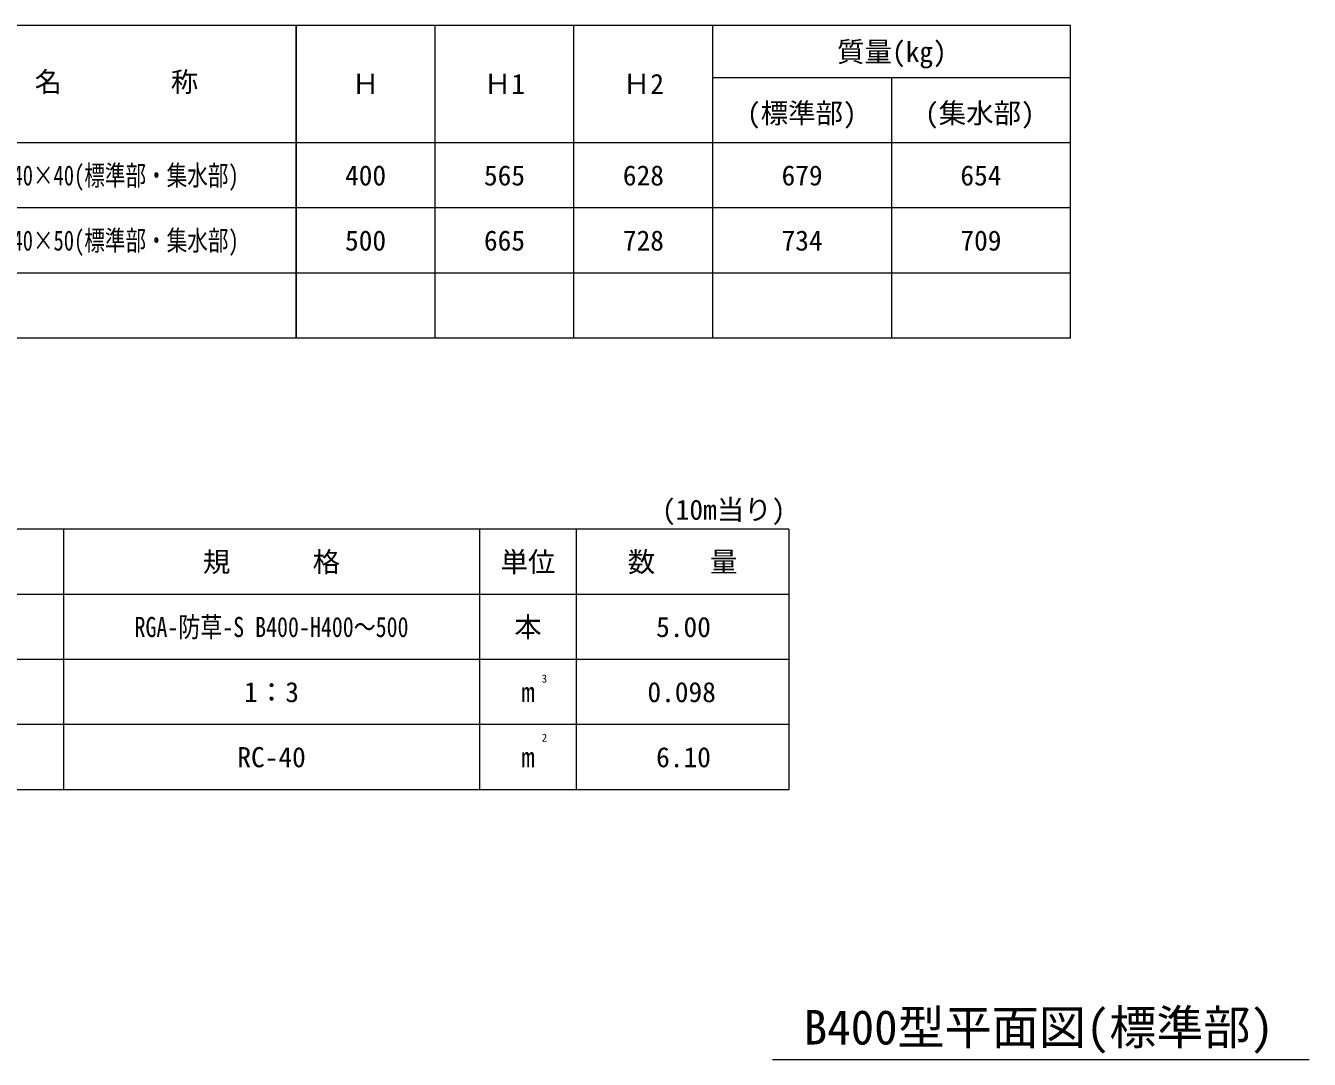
# Model space of a CAD drawing. Units: millimetres at full size, sheet at 1:20; details may follow other scales. Extents: x 0 to 8400, y 0 to 5940.
# Drawn here: x 1306 to 2943, y 1504 to 2822 of the extents above; entities that cross this region are included whole.
import ezdxf
from ezdxf.enums import TextEntityAlignment as Align

# ---------------------------------------------------------------- set-up
doc = ezdxf.new("R2010")
doc.units = ezdxf.units.MM
doc.header["$LTSCALE"] = 20
for name, color, linetype, lineweight in [('1', 7, 'Continuous', 9), ('TEXT(細線）', 1, 'Continuous', 13), ('寸法線', 7, 'Continuous', 9)]:
    doc.layers.add(name, color=color, linetype=linetype, lineweight=lineweight)
doc.styles.add('ＭＳ ゴシック', font='')
doc.styles.get('ＭＳ ゴシック').set_extended_font_data('MS Gothic')

msp = doc.modelspace()

# ---------------------------------------------------------------- linework, layer by layer
at = {"layer": '1'}
msp.add_line((2258.52, 1503.82), (2942.91, 1503.82), dxfattribs=at)
at = {"layer": 'TEXT(細線）'}
for p, q in [((2638.42, 2822.23), (1061.47, 2822.23)), ((1651.02, 2423.66), (1651.02, 2822.23)), ((1651.02, 2822.23), (1651.02, 2423.66)), ((1828.15, 2423.66), (1828.15, 2822.23)), ((2005.29, 2423.66), (2005.29, 2822.23)), ((2182.42, 2423.66), (2182.42, 2822.23)), ((2638.42, 2423.66), (2638.42, 2822.23)), ((2638.42, 2755.78), (2182.42, 2755.78)), ((2410.42, 2423.66), (2410.42, 2755.78)), ((2638.42, 2672.75), (1061.47, 2672.75)), ((2638.42, 2589.72), (1061.47, 2589.72)), ((2638.42, 2506.69), (1061.47, 2506.69)), ((2638.42, 2423.66), (1061.47, 2423.66)), ((2279.25, 2179.82), (1061.47, 2179.82)), ((1354.32, 2179.82), (1354.32, 1847.7)), ((1885.07, 2179.82), (1885.07, 1847.7)), ((2008.31, 2179.82), (2008.31, 1847.7)), ((2279.25, 2179.82), (2279.25, 1847.7)), ((2279.25, 2096.79), (1061.47, 2096.79)), ((2279.25, 2013.76), (1061.47, 2013.76)), ((2279.25, 1930.73), (1061.47, 1930.73)), ((2279.25, 1847.7), (1061.47, 1847.7))]:
    msp.add_line(p, q, dxfattribs=at)

# ---------------------------------------------------------------- texts
at = {"layer": 'TEXT(細線）', "style": 'ＭＳ ゴシック'}
for s, height, p in [('質量(kg)', 25.66, (2410.65, 2788.9)), ('名\u3000\u3000\u3000\u3000称', 25.48, (1421.83, 2750.53)), ('Ｈ', 25.66, (1739.59, 2747.94)), ('Ｈ1', 25.66, (1916.72, 2747.94)), ('Ｈ2', 25.66, (2093.85, 2747.94)), ('(標準部)', 25.66, (2295.86, 2710.6)), ('(集水部)', 25.66, (2522.84, 2710.6)), ('400', 25.66, (1739.59, 2631.24)), ('565', 25.66, (1916.72, 2631.24)), ('628', 25.66, (2093.85, 2631.24)), ('679', 25.66, (2296.2, 2631.24)), ('654', 25.66, (2524.2, 2631.24)), ('500', 25.66, (1739.59, 2548.2)), ('665', 25.66, (1916.72, 2548.2)), ('728', 25.66, (2093.85, 2548.2)), ('734', 25.66, (2296.2, 2548.2)), ('709', 25.66, (2524.2, 2548.2)), ('規\u3000\u3000\u3000格', 25.66, (1619.7, 2138.3)), ('単位', 25.66, (1946.69, 2138.3)), ('数    量', 25.66, (2143.78, 2138.3)), ('本', 25.66, (1946.69, 2055.27)), ('5.00 ', 25.66, (2153.69, 2055.27)), ('1：3', 25.66, (1619.7, 1972.24)), ('3', 10.26, (1967.6, 1989.39)), ('0.098', 25.66, (2142.62, 1972.24)), ('m', 25.66, (1946.69, 1972.24)), ('2', 10.26, (1967.6, 1914.06)), ('RC-40', 25.66, (1619.7, 1889.21)), ('6.10 ', 25.66, (2153.69, 1889.21)), ('m', 25.66, (1946.69, 1889.21))]:
    msp.add_text(s, height=height, dxfattribs=at).set_placement(p, align=Align.MIDDLE_CENTER)
for s, width, p in [('RGA-防草-S 40×40(標準部・集水部)', 0.75, (1361.53, 2631.24)), ('RGA-防草-S 40×50(標準部・集水部)', 0.75, (1361.53, 2548.2)), ('RGA-防草-S B400-H400～500', 0.8, (1619.7, 2055.27))]:
    msp.add_text(s, height=25.66, dxfattribs=dict(at, width=width)).set_placement(p, align=Align.MIDDLE_CENTER)
msp.add_text('(10m当り)', height=25.66, dxfattribs=at).set_placement((2274.83, 2184.36), align=Align.BOTTOM_RIGHT)
at = {"layer": '寸法線', "style": 'ＭＳ ゴシック'}
msp.add_text('B400型平面図(標準部)', height=43.99, dxfattribs=at).set_placement((2298.24, 1509.54), align=Align.BOTTOM_LEFT)

doc.saveas('drawing.dxf')
